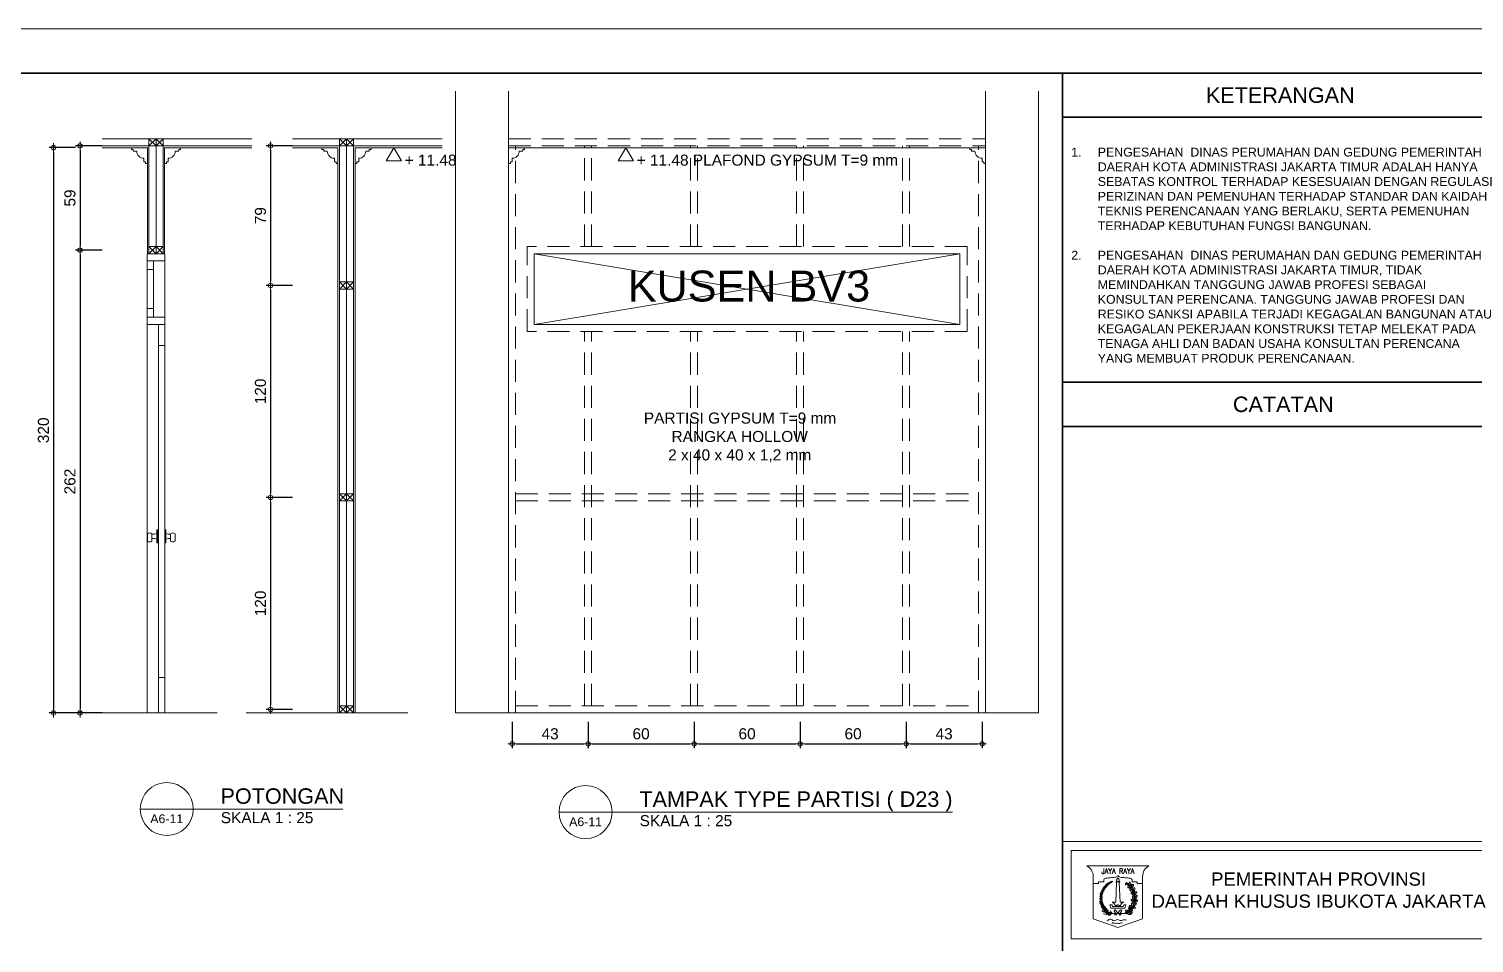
# Model space of a CAD drawing. Header units: millimetres. Extents: x -11 to 1625, y -267 to 180.
# Drawn here: x 960.81 to 993.53, y 42.3 to 63 of the extents above; entities that cross this region are included whole.
import ezdxf
from ezdxf.enums import TextEntityAlignment as Align

# ---------------------------------------------------------------- set-up
doc = ezdxf.new("R2010")
doc.units = ezdxf.units.MM
doc.linetypes.add('HIDDEN', pattern=[0.375, 0.25, -0.125])
for name, color, linetype, lineweight in [('ars', 11, 'Continuous', 5), ('GRS KOP', 1, 'Continuous', 35), ('kop', 7, 'Continuous', 20), ('kus', 63, 'Continuous', 15), ('lan', 7, 'Continuous', 15), ('not', 7, 'Continuous', 20), ('PARTISI', 190, 'Continuous', 9), ('pla', 213, 'Continuous', 15), ('tem', 5, 'Continuous', 20), ('u', 6, 'Continuous', 20)]:
    doc.layers.add(name, color=color, linetype=linetype, lineweight=lineweight)
doc.styles.add('BARU', font='complex.shx')
doc.styles.add('S', font='SIMPLEX', dxfattribs={"width": 1.1})
doc.styles.get("Standard").update_dxf_attribs({"font": 'ARIALUNI.TTF'})
doc.dimstyles.new('SK-25', dxfattribs={"dimtxt": 0.25, "dimasz": 0.1, "dimexe": 0.1, "dimexo": 0, "dimgap": 0.1, "dimtad": 1, "dimdec": 0, "dimlfac": 25, "dimzin": 12, "dimdsep": 46, "dimtxsty": 'Standard', "dimblk": 'BULAT', "dimcen": 0.1, "dimclrd": 256, "dimadec": 0, "dimazin": 3, "dimtfac": 1, "dimtdec": 0, "dimtofl": 0, "dimtmove": 0, "dimatfit": 3, "dimldrblk": 'BULAT', "dimfxl": 0, "dimtolj": 1, "dimtzin": 0, "dimarcsym": 0})

# ---------------------------------------------------------------- blocks, each defined once
blk = doc.blocks.new('kop')
at = {"layer": 'ars'}
for p, q in [((74.521, 35.599), (74.496, 35.614)), ((74.534, 35.595), (74.538, 35.581)), ((74.578, 35.526), (74.553, 35.541)), ((74.578, 35.526), (74.581, 35.555)), ((74.6, 35.468), (74.612, 35.457)), ((74.614, 35.467), (74.614, 35.452)), ((74.634, 35.366), (74.615, 35.388)), ((74.634, 35.366), (74.643, 35.394)), ((74.537, 35.048), (74.537, 35.078)), ((74.552, 35.066), (74.578, 35.081)), ((74.621, 35.202), (74.607, 35.228)), ((74.621, 35.202), (74.64, 35.225)), ((74.631, 35.289), (74.635, 35.273)), ((74.642, 35.304), (74.637, 35.29)), ((74.472, 34.989), (74.502, 34.992))]:
    blk.add_line(p, q, dxfattribs=at)
for centre, radius, start, end in [((74.278, 35.315), 0.405, 114.0856, 237.6325), ((74.027, 35.676), 0.0352, 297.7406, 2.2019), ((74.078, 35.647), 0.0352, 117.7406, 182.2019), ((74.097, 35.661), 0.0281, 113.4007, 177.862), ((74.058, 35.688), 0.0281, 293.4007, 357.862), ((74.086, 35.64), 0.0281, 61.6811, 126.1424), ((74.082, 35.701), 0.0281, 293.4007, 357.862), ((74.121, 35.674), 0.0281, 113.4007, 177.862), ((74.11, 35.653), 0.0281, 61.6811, 126.1424), ((74.106, 35.7), 0.0281, 241.6811, 306.1424), ((74.117, 35.713), 0.0281, 260.9368, 325.3982), ((74.136, 35.669), 0.0281, 80.9368, 145.3982), ((74.589, 35.652), 0.0795, 151.1819, 225.9956), ((74.464, 35.633), 0.0795, 331.1819, 45.9956), ((73.906, 35.362), 0.061, 172.3995, 236.8608), ((73.812, 35.319), 0.061, 352.3995, 56.8608), ((73.916, 35.414), 0.061, 164.619, 229.0804), ((73.817, 35.384), 0.061, 344.619, 49.0804), ((73.933, 35.316), 0.061, 120.6799, 185.1412), ((73.842, 35.364), 0.061, 300.6799, 5.1412), ((73.923, 35.456), 0.0488, 158.8649, 223.3262), ((73.852, 35.424), 0.061, 292.8994, 357.3608), ((73.937, 35.365), 0.061, 112.8994, 177.3608), ((73.842, 35.44), 0.0488, 338.8649, 43.3262), ((73.873, 35.469), 0.0488, 287.1453, 351.6066), ((73.935, 35.415), 0.0488, 107.1453, 171.6066), ((73.942, 35.493), 0.0488, 150.2996, 214.761), ((73.859, 35.489), 0.0488, 330.2996, 34.761), ((73.948, 35.451), 0.0488, 98.58, 163.0414), ((73.894, 35.513), 0.0488, 278.58, 343.0414), ((73.961, 35.528), 0.0488, 145.7989, 210.2603), ((73.879, 35.531), 0.0488, 325.7989, 30.2603), ((73.916, 35.552), 0.0488, 274.0793, 338.5407), ((73.965, 35.485), 0.0488, 94.0793, 158.5407), ((73.985, 35.56), 0.0488, 139.3679, 203.8292), ((73.904, 35.572), 0.0488, 319.3679, 23.8292), ((73.984, 35.517), 0.0488, 87.6483, 152.1096), ((73.943, 35.589), 0.0488, 267.6483, 332.1096), ((74.012, 35.589), 0.0488, 133.8416, 198.303), ((73.932, 35.609), 0.0488, 313.8416, 18.303), ((74.007, 35.547), 0.0488, 82.122, 146.5834), ((73.973, 35.622), 0.0488, 262.122, 326.5834), ((74.036, 35.612), 0.0439, 126.6239, 191.0853), ((73.967, 35.639), 0.0439, 306.6239, 11.0853), ((74.026, 35.575), 0.0439, 74.9043, 139.3657), ((74.005, 35.646), 0.0439, 254.9043, 319.3657), ((74, 35.656), 0.0352, 303.961, 8.4223), ((74.054, 35.632), 0.0352, 123.961, 188.4223), ((74.045, 35.603), 0.0352, 72.2414, 136.7027), ((74.03, 35.66), 0.0352, 252.2414, 316.7027), ((74.066, 35.619), 0.0352, 66.021, 130.4823), ((74.057, 35.677), 0.0352, 246.021, 310.4823), ((74.082, 35.687), 0.0281, 241.6811, 306.1424), ((74.232, 35.315), 0.405, 302.3675, 44.4851), ((74.485, 35.674), 0.0613, 235.5154, 280.6207), ((74.445, 35.613), 0.0507, 1.4248, 71.624), ((74.541, 35.601), 0.0613, 235.5154, 280.6207), ((74.502, 35.54), 0.0507, 1.4248, 71.624), ((74.526, 35.44), 0.0795, 20.9123, 95.7261), ((74.592, 35.547), 0.0795, 200.9123, 275.7261), ((74.611, 35.596), 0.0507, 162.5946, 232.7938), ((74.623, 35.449), 0.0613, 217.2288, 262.3342), ((74.538, 35.6), 0.0613, 313.598, 358.7033), ((74.663, 35.361), 0.0795, 171.1641, 245.9779), ((74.552, 35.301), 0.0795, 351.1641, 65.9779), ((74.566, 35.403), 0.0507, 343.1383, 53.3375), ((74.684, 35.504), 0.0795, 133.1999, 208.0136), ((74.559, 35.525), 0.0795, 313.1999, 28.0136), ((74.682, 35.427), 0.0507, 150.0679, 220.2671), ((74.721, 35.315), 0.0795, 113.3027, 188.1164), ((74.611, 35.377), 0.0795, 293.3027, 8.1164), ((74.611, 35.447), 0.0613, 301.0712, 346.1766), ((73.816, 35.253), 0.061, 2.2926, 66.7539), ((73.901, 35.312), 0.061, 182.2926, 246.7539), ((73.829, 35.191), 0.061, 12.6628, 77.1241), ((73.902, 35.264), 0.061, 192.6628, 257.1241), ((73.907, 35.225), 0.061, 200.2151, 264.6765), ((73.844, 35.143), 0.061, 20.2151, 84.6765), ((73.921, 35.183), 0.061, 206.1601, 270.6214), ((73.867, 35.095), 0.061, 26.1601, 90.6214), ((73.936, 35.271), 0.061, 130.573, 195.0343), ((73.837, 35.302), 0.061, 310.573, 15.0343), ((73.943, 35.23), 0.061, 140.9432, 205.4045), ((73.841, 35.243), 0.061, 320.9432, 25.4045), ((73.941, 35.145), 0.061, 208.508, 272.9693), ((73.891, 35.055), 0.061, 28.508, 92.9693), ((73.957, 35.19), 0.061, 140.9432, 205.4045), ((73.854, 35.203), 0.061, 320.9432, 25.4045), ((73.921, 35.015), 0.061, 40.0311, 104.4924), ((73.953, 35.113), 0.061, 220.0311, 284.4924), ((73.974, 35.153), 0.061, 146.9028, 211.3642), ((73.871, 35.155), 0.061, 326.9028, 31.3642), ((73.956, 34.978), 0.061, 49.2006, 113.662), ((73.971, 35.08), 0.061, 229.2006, 293.662), ((73.997, 35.115), 0.061, 146.6953, 211.1566), ((73.893, 35.117), 0.061, 326.6953, 31.1566), ((74.021, 35.084), 0.061, 144.8635, 209.3249), ((73.918, 35.089), 0.061, 324.8635, 29.3249), ((74.049, 35.054), 0.061, 144.4903, 208.9516), ((73.946, 35.059), 0.061, 324.4903, 28.9516), ((74.08, 35.031), 0.061, 156.1803, 220.6416), ((73.978, 35.016), 0.061, 336.1803, 40.6416), ((74.567, 35.052), 0.0795, 137.1076, 211.9214), ((74.441, 35.064), 0.0795, 317.1076, 31.9214), ((74.547, 34.969), 0.0507, 83.4432, 153.6424), ((74.569, 34.993), 0.0612, 69.8962, 144.7099), ((74.541, 35.085), 0.0612, 249.8962, 324.7099), ((74.582, 35.119), 0.0613, 176.9872, 222.0926), ((74.509, 35.12), 0.0507, 302.8967, 13.0959), ((74.644, 35.186), 0.0795, 153.0891, 227.9029), ((74.627, 35.286), 0.0613, 205.6201, 250.7254), ((74.52, 35.163), 0.0795, 333.0891, 47.9029), ((74.629, 35.078), 0.0507, 106.5818, 176.781), ((74.591, 35.141), 0.0613, 257.5851, 302.6905), ((74.562, 35.252), 0.0507, 331.5296, 41.7288), ((74.602, 35.228), 0.0795, 271.02, 345.8338), ((74.68, 35.129), 0.0795, 91.02, 165.8338), ((74.688, 35.241), 0.0507, 128.2781, 198.4773), ((74.63, 35.285), 0.0613, 279.2815, 324.3868), ((73.99, 34.949), 0.061, 44.4223, 108.8836), ((74.014, 35.049), 0.061, 224.4223, 288.8836), ((74.537, 35.042), 0.0613, 234.4466, 279.5519)]:
    blk.add_arc(centre, radius, start, end, dxfattribs=at)
at = {"layer": 'ars', "color": 11}
for centre, radius, start, end in [((74.491, 34.995), 0.0613, 158.8696, 203.9749), ((74.422, 35.02), 0.0507, 284.779, 354.9783), ((74.44, 34.986), 0.016, 270, 302.3675)]:
    blk.add_arc(centre, radius, start, end, dxfattribs=at)
at = {"layer": 'ars'}
for points, start_tangent, end_tangent in [([(74.461, 35.651), (74.466, 35.634), (74.45, 35.624), (74.429, 35.623), (74.426, 35.64), (74.439, 35.661), (74.444, 35.672), (74.461, 35.663), (74.461, 35.651)], (0.714442, -0.699695), (0.714442, -0.699695)), ([(74.518, 35.578), (74.523, 35.561), (74.507, 35.551), (74.486, 35.55), (74.483, 35.567), (74.496, 35.588), (74.501, 35.599), (74.518, 35.589), (74.518, 35.578)], (0.714442, -0.699695), (0.714442, -0.699695)), ([(74.594, 35.435), (74.593, 35.416), (74.574, 35.412), (74.555, 35.418), (74.556, 35.435), (74.576, 35.451), (74.584, 35.459), (74.597, 35.445), (74.594, 35.435)], (0.458819, -0.88853), (0.458819, -0.88853)), ([(74.571, 35.605), (74.582, 35.591), (74.6, 35.598), (74.612, 35.615), (74.601, 35.627), (74.576, 35.629), (74.564, 35.631), (74.562, 35.612), (74.571, 35.605)], (0.149901, -0.988701), (0.149901, -0.988701)), ([(74.644, 35.445), (74.652, 35.429), (74.671, 35.432), (74.687, 35.445), (74.678, 35.46), (74.654, 35.467), (74.643, 35.472), (74.637, 35.453), (74.644, 35.445)], (-0.068112, -0.997678), (-0.068112, -0.997678)), ([(74.463, 35.013), (74.447, 35.004), (74.433, 35.018), (74.428, 35.037), (74.443, 35.045), (74.467, 35.037), (74.479, 35.034), (74.474, 35.016), (74.463, 35.013)], (-0.515761, -0.856733), (-0.515761, -0.856733)), ([(74.551, 35.127), (74.539, 35.113), (74.521, 35.122), (74.51, 35.139), (74.522, 35.151), (74.547, 35.151), (74.559, 35.152), (74.56, 35.133), (74.551, 35.127)], (-0.223771, -0.974642), (-0.223771, -0.974642)), ([(74.549, 35.011), (74.537, 34.997), (74.548, 34.981), (74.566, 34.972), (74.576, 34.985), (74.573, 35.01), (74.573, 35.022), (74.554, 35.021), (74.549, 35.011)], (-0.942817, -0.33331), (-0.942817, -0.33331)), ([(74.596, 35.277), (74.591, 35.26), (74.572, 35.259), (74.554, 35.269), (74.559, 35.285), (74.581, 35.297), (74.591, 35.303), (74.601, 35.287), (74.596, 35.277)], (0.270637, -0.962681), (0.270637, -0.962681)), ([(74.614, 35.117), (74.608, 35.1), (74.624, 35.089), (74.645, 35.088), (74.649, 35.104), (74.636, 35.126), (74.631, 35.137), (74.614, 35.128), (74.614, 35.117)], (-0.735998, -0.676983), (-0.735998, -0.676983)), ([(74.66, 35.272), (74.661, 35.253), (74.68, 35.25), (74.699, 35.256), (74.697, 35.273), (74.677, 35.288), (74.669, 35.297), (74.656, 35.282), (74.66, 35.272)], (-0.433585, -0.901113), (-0.433585, -0.901113))]:
    blk.add_spline(points, degree=3, dxfattribs=dict(at, start_tangent=start_tangent, end_tangent=end_tangent))
for points in [[(74.445, 34.97), (74.47, 34.975), (74.522, 34.973), (74.56, 34.955)], [(74.445, 34.97), (74.468, 34.959), (74.518, 34.947), (74.56, 34.955)]]:
    blk.add_spline(points, degree=3, dxfattribs=at)
at = {"layer": 'GRS KOP'}
for p, q in [((73, 1), (73, 54)), ((73, 53), (83, 53)), ((73, 47), (83, 47)), ((73, 46), (83, 46))]:
    blk.add_line(p, q, dxfattribs=at)
blk.add_lwpolyline([(1, 54), (83, 54), (83, 1), (1, 1)], close=True, dxfattribs=at)
at = {"layer": 'kop', "color": 7}
for p, q in [((84, 55), (0, 55)), ((74.205, 35.69), (74.305, 35.69)), ((74.225, 35.67), (74.205, 35.23)), ((74.235, 35.698), (74.275, 35.698)), ((74.285, 35.67), (74.305, 35.23)), ((74.075, 35.17), (74.124, 35.17)), ((74.075, 35.17), (74.095, 35.09)), ((74.095, 35.09), (74.415, 35.09)), ((74.124, 35.23), (74.124, 35.228)), ((74.124, 35.23), (74.205, 35.23)), ((74.124, 35.228), (74.129, 35.228)), ((74.124, 35.17), (74.134, 35.13)), ((74.134, 35.13), (74.376, 35.13)), ((74.195, 35.15), (74.235, 35.15)), ((74.275, 35.15), (74.315, 35.15)), ((74.305, 35.23), (74.386, 35.23)), ((74.376, 35.13), (74.386, 35.17)), ((74.381, 35.228), (74.386, 35.228)), ((74.386, 35.23), (74.386, 35.228)), ((74.386, 35.17), (74.435, 35.17)), ((74.415, 35.09), (74.435, 35.17))]:
    blk.add_line(p, q, dxfattribs=at)
at = {"layer": 'kop'}
for p, q in [((83, 36.6), (73, 36.6)), ((73.2, 34.4), (73.2, 36.4)), ((82.8, 36.4), (73.2, 36.4)), ((82.8, 34.4), (73.2, 34.4))]:
    blk.add_line(p, q, dxfattribs=at)
at = {"layer": 'kop', "color": 5}
for p, q in [((74.955, 36.05), (73.555, 36.05)), ((73.695, 35.81), (73.695, 34.85)), ((73.815, 35.69), (73.815, 35.65)), ((73.815, 35.69), (73.935, 35.69)), ((73.935, 35.73), (73.935, 35.69)), ((74.575, 35.73), (74.575, 35.69)), ((74.695, 35.69), (74.575, 35.69)), ((74.695, 35.69), (74.695, 35.65)), ((74.815, 35.81), (74.815, 34.85)), ((73.695, 35.65), (73.815, 35.65)), ((74.815, 35.65), (74.695, 35.65)), ((74.225, 34.95), (74.171, 35.022)), ((74.255, 34.986), (74.203, 35.046)), ((74.255, 34.986), (74.307, 35.046)), ((74.285, 34.95), (74.339, 35.022)), ((73.695, 34.85), (74.255, 34.65)), ((74.225, 34.95), (74.21, 34.93)), ((74.255, 34.65), (74.815, 34.85)), ((74.285, 34.95), (74.3, 34.93))]:
    blk.add_line(p, q, dxfattribs=at)
at = {"layer": 'kop', "color": 7}
for points in [[(74.235, 35.698), (74.233, 35.701), (74.231, 35.704), (74.229, 35.707), (74.228, 35.71), (74.227, 35.713), (74.227, 35.715), (74.226, 35.718), (74.226, 35.72), (74.226, 35.723), (74.226, 35.725), (74.226, 35.728), (74.226, 35.731), (74.226, 35.733), (74.227, 35.736), (74.228, 35.738), (74.229, 35.741), (74.23, 35.743), (74.232, 35.746), (74.234, 35.749), (74.236, 35.753), (74.24, 35.758), (74.244, 35.763), (74.249, 35.77), (74.255, 35.778)], [(74.275, 35.698), (74.277, 35.701), (74.279, 35.704), (74.281, 35.707), (74.282, 35.71), (74.283, 35.713), (74.283, 35.715), (74.284, 35.718), (74.284, 35.72), (74.284, 35.723), (74.284, 35.725), (74.284, 35.728), (74.284, 35.731), (74.284, 35.733), (74.283, 35.736), (74.282, 35.738), (74.281, 35.741), (74.28, 35.743), (74.278, 35.746), (74.276, 35.749), (74.274, 35.753), (74.27, 35.758), (74.266, 35.763), (74.261, 35.77), (74.255, 35.778)]]:
    blk.add_lwpolyline(points, dxfattribs=at)
at = {"layer": 'kop', "color": 1}
blk.add_lwpolyline([(74.07, 34.97), (74.44, 34.97)], close=True, dxfattribs=at)
at = {"layer": 'kop', "color": 5}
for points in [[(74.21, 34.97), (74.18, 34.93)], [(74.3, 34.97), (74.33, 34.93)]]:
    blk.add_lwpolyline(points, dxfattribs=at)
for centre, radius, start, end in [((73.419, 35.81), 0.276, 0, 60.5129), ((75.091, 35.81), 0.276, 119.4871, 180), ((73.975, 35.73), 0.04, 90, 180), ((74.535, 35.73), 0.04, 0, 90), ((74.187, 35.034), 0.02, 36.8699, 216.8699), ((74.323, 35.034), 0.02, 323.1301, 143.1301)]:
    blk.add_arc(centre, radius, start, end, dxfattribs=at)
at = {"layer": 'kop', "color": 7}
for centre, radius, start, end in [((74.198, 35.663), 0.0283, 15, 75), ((74.312, 35.663), 0.0283, 105, 165), ((74.079, 35.119), 0.12, 15, 65.3894), ((74.255, 35.15), 0.02, 0, 180), ((74.431, 35.119), 0.12, 114.6106, 165)]:
    blk.add_arc(centre, radius, start, end, dxfattribs=at)
at = {"layer": 'kop', "color": 1}
blk.add_arc((74.07, 34.986), 0.016, 237.6325, 270, dxfattribs=at)
at = {"layer": 'kop', "color": 5}
for points in [[(74.255, 35.83), (74.232, 35.807), (74.2, 35.793), (74.12, 35.782), (74.046, 35.777), (73.975, 35.77)], [(74.255, 35.83), (74.278, 35.807), (74.31, 35.793), (74.39, 35.782), (74.464, 35.777), (74.535, 35.77)], [(74.023, 34.99), (74.006, 34.984), (73.974, 34.992), (73.925, 35.01), (73.891, 35.041)], [(74.125, 34.97), (74.112, 34.996), (74.085, 35.02), (74.081, 35.031)], [(74.038, 34.971), (74.016, 34.967), (73.997, 34.959), (73.964, 34.956), (73.932, 34.964)], [(74.082, 34.965), (74.066, 34.956), (74.034, 34.952), (74.006, 34.952), (73.992, 34.948)], [(74.015, 34.807), (74.089, 34.844), (74.162, 34.807), (74.249, 34.833), (74.326, 34.809), (74.4, 34.83), (74.45, 34.817)], [(74.125, 34.97), (74.104, 34.959), (74.093, 34.947), (74.051, 34.932), (74.033, 34.937)], [(74.113, 34.984), (74.085, 34.986), (74.071, 34.993), (74.051, 34.993)], [(74.12, 34.747), (74.16, 34.759), (74.204, 34.744), (74.255, 34.753), (74.3, 34.744), (74.332, 34.758), (74.357, 34.749)]]:
    blk.add_spline(points, degree=3, dxfattribs=at)
at = {"layer": 'kop'}
for s, height, p in [('KETERANGAN ', 0.35, (78, 53.5)), ('CATATAN', 0.35, (78, 46.5)), ('PEMERINTAH PROVINSI', 0.29998, (78.8, 35.75)), ('DAERAH KHUSUS IBUKOTA JAKARTA', 0.29998, (78.8, 35.25))]:
    blk.add_text(s, height=height, dxfattribs=at).set_placement(p, align=Align.MIDDLE)
at = {"layer": 'kop', "color": 5, "style": 'BARU', "width": 0.9}
blk.add_text('JAYA RAYA', height=0.12, dxfattribs=at).set_placement((74.255, 35.93), align=Align.MIDDLE)
at = {"layer": 'kop', "insert": (73.2, 49.875), "char_height": 0.2, "width": 9.6, "attachment_point": 4}
blk.add_mtext('\\pi-0.6,l0.6,t0.6;1.^IPENGESAHAN  DINAS PERUMAHAN DAN GEDUNG PEMERINTAH DAERAH KOTA ADMINISTRASI JAKARTA TIMUR ADALAH HANYA SEBATAS KONTROL TERHADAP KESESUAIAN DENGAN REGULASI PERIZINAN DAN PEMENUHAN TERHADAP STANDAR DAN KAIDAH TEKNIS PERENCANAAN YANG BERLAKU, SERTA PEMENUHAN TERHADAP KEBUTUHAN FUNGSI BANGUNAN.\\P\\P2.^IPENGESAHAN  DINAS PERUMAHAN DAN GEDUNG PEMERINTAH DAERAH KOTA ADMINISTRASI JAKARTA TIMUR, TIDAK MEMINDAHKAN TANGGUNG JAWAB PROFESI SEBAGAI KONSULTAN PERENCANA. TANGGUNG JAWAB PROFESI DAN RESIKO SANKSI APABILA TERJADI KEGAGALAN BANGUNAN ATAU KEGAGALAN PEKERJAAN KONSTRUKSI TETAP MELEKAT PADA TENAGA AHLI DAN BADAN USAHA KONSULTAN PERENCANA YANG MEMBUAT PRODUK PERENCANAAN.', dxfattribs=at)
at = {"layer": 'kop', "style": 'BARU', "flags": 4}
for p, height in [((73.8, 5.4), 0.35), ((80.303, 5.382), 0.25), ((73.8, 4.9), 0.35), ((80.303, 4.882), 0.25), ((73.8, 4.4), 0.35), ((80.303, 4.382), 0.25)]:
    blk.add_attdef('-', p, '', height=height, dxfattribs=at)
at = {"layer": 'kop', "flags": 4}
for tag, p in [('AR-00', (78.057, 2.648)), ('00', (81.238, 2.647))]:
    blk.add_attdef(tag, text='', height=0.35, dxfattribs=at).set_placement(p, align=Align.MIDDLE)
blk = doc.blocks.new('PEILA')
blk.add_lwpolyline([(-0.188, -0.325), (0.188, -0.325), (0, 0)], close=True)
at = {"style": 'S', "width": 1.1, "flags": 4}
blk.add_attdef('CAT', (0.265, -0.289), '', height=0.2, dxfattribs=at)
blk = doc.blocks.new('BULAT')
for p, q in [((-1, 0), (1, 0)), ((0, -1), (0, 1))]:
    blk.add_line(p, q)
blk.add_circle((0, 0), 0.5)
blk = doc.blocks.new('*D2576')
at = {"layer": 'Defpoints', "color": 0, "ltscale": 0.15}
for p in [(966.784, 60.351), (966.284, 57.191), (966.784, 57.191)]:
    blk.add_point(p, dxfattribs=at)
at = {"layer": 'u', "color": 0, "lineweight": -2, "ltscale": 0.15}
for p, q in [((966.784, 60.351), (966.184, 60.351)), ((966.784, 57.191), (966.184, 57.191))]:
    blk.add_line(p, q, dxfattribs=at)
at = {"layer": 'u', "lineweight": -2, "ltscale": 0.15}
blk.add_line((966.284, 60.251), (966.284, 57.291), dxfattribs=at)
at = {"layer": 'u', "lineweight": -2, "ltscale": 0.15, "xscale": 0.1, "yscale": 0.1, "zscale": 0.1}
for p, rotation in [((966.284, 60.351), 90), ((966.284, 57.191), 270)]:
    blk.add_blockref('BULAT', p, dxfattribs=dict(at, rotation=rotation))
at = {"layer": 'u', "color": 0, "ltscale": 0.15, "insert": (966.057, 58.771), "char_height": 0.25, "attachment_point": 5, "rotation": 90}
blk.add_mtext('\\A1;79', dxfattribs=at)
blk = doc.blocks.new('*D2577')
at = {"layer": 'Defpoints', "color": 0, "ltscale": 0.15}
for p in [(966.784, 52.391), (966.284, 47.591), (966.784, 47.591)]:
    blk.add_point(p, dxfattribs=at)
at = {"layer": 'u', "color": 0, "lineweight": -2, "ltscale": 0.15}
for p, q in [((966.784, 52.391), (966.184, 52.391)), ((966.784, 47.591), (966.184, 47.591))]:
    blk.add_line(p, q, dxfattribs=at)
at = {"layer": 'u', "lineweight": -2, "ltscale": 0.15}
blk.add_line((966.284, 52.291), (966.284, 47.691), dxfattribs=at)
at = {"layer": 'u', "lineweight": -2, "ltscale": 0.15, "xscale": 0.1, "yscale": 0.1, "zscale": 0.1}
for p, rotation in [((966.284, 52.391), 90), ((966.284, 47.591), 270)]:
    blk.add_blockref('BULAT', p, dxfattribs=dict(at, rotation=rotation))
at = {"layer": 'u', "color": 0, "ltscale": 0.15, "insert": (966.057, 49.991), "char_height": 0.25, "attachment_point": 5, "rotation": 90}
blk.add_mtext('\\A1;120', dxfattribs=at)
blk = doc.blocks.new('*D2578')
at = {"layer": 'Defpoints', "color": 0, "ltscale": 0.15}
for p in [(966.784, 57.191), (966.284, 52.391), (966.784, 52.391)]:
    blk.add_point(p, dxfattribs=at)
at = {"layer": 'u', "color": 0, "lineweight": -2, "ltscale": 0.15}
for p, q in [((966.784, 57.191), (966.184, 57.191)), ((966.784, 52.391), (966.184, 52.391))]:
    blk.add_line(p, q, dxfattribs=at)
at = {"layer": 'u', "lineweight": -2, "ltscale": 0.15}
blk.add_line((966.284, 57.091), (966.284, 52.491), dxfattribs=at)
at = {"layer": 'u', "lineweight": -2, "ltscale": 0.15, "xscale": 0.1, "yscale": 0.1, "zscale": 0.1}
for p, rotation in [((966.284, 57.191), 90), ((966.284, 52.391), 270)]:
    blk.add_blockref('BULAT', p, dxfattribs=dict(at, rotation=rotation))
at = {"layer": 'u', "color": 0, "ltscale": 0.15, "insert": (966.057, 54.791), "char_height": 0.25, "attachment_point": 5, "rotation": 90}
blk.add_mtext('\\A1;120', dxfattribs=at)
blk = doc.blocks.new('*D2580')
at = {"layer": 'Defpoints', "color": 0, "ltscale": 0.15}
for p in [(962.471, 57.991), (961.971, 47.511), (962.471, 47.511)]:
    blk.add_point(p, dxfattribs=at)
at = {"layer": 'u', "color": 0, "lineweight": -2, "ltscale": 0.15}
for p, q in [((962.471, 57.991), (961.871, 57.991)), ((962.471, 47.511), (961.871, 47.511))]:
    blk.add_line(p, q, dxfattribs=at)
at = {"layer": 'u', "lineweight": -2, "ltscale": 0.15}
blk.add_line((961.971, 57.891), (961.971, 47.611), dxfattribs=at)
at = {"layer": 'u', "lineweight": -2, "ltscale": 0.15, "xscale": 0.1, "yscale": 0.1, "zscale": 0.1}
for p, rotation in [((961.971, 57.991), 90), ((961.971, 47.511), 270)]:
    blk.add_blockref('BULAT', p, dxfattribs=dict(at, rotation=rotation))
at = {"layer": 'u', "color": 0, "ltscale": 0.15, "insert": (961.743, 52.751), "char_height": 0.25, "attachment_point": 5, "rotation": 90}
blk.add_mtext('\\A1;262', dxfattribs=at)
blk = doc.blocks.new('*D2581')
at = {"layer": 'Defpoints', "color": 0, "ltscale": 0.15}
for p in [(962.471, 60.351), (961.971, 57.991), (962.471, 57.991)]:
    blk.add_point(p, dxfattribs=at)
at = {"layer": 'u', "color": 0, "lineweight": -2, "ltscale": 0.15}
for p, q in [((962.471, 60.351), (961.871, 60.351)), ((962.471, 57.991), (961.871, 57.991))]:
    blk.add_line(p, q, dxfattribs=at)
at = {"layer": 'u', "lineweight": -2, "ltscale": 0.15}
blk.add_line((961.971, 60.251), (961.971, 58.091), dxfattribs=at)
at = {"layer": 'u', "lineweight": -2, "ltscale": 0.15, "xscale": 0.1, "yscale": 0.1, "zscale": 0.1}
for p, rotation in [((961.971, 60.351), 90), ((961.971, 57.991), 270)]:
    blk.add_blockref('BULAT', p, dxfattribs=dict(at, rotation=rotation))
at = {"layer": 'u', "color": 0, "ltscale": 0.15, "insert": (961.743, 59.171), "char_height": 0.25, "attachment_point": 5, "rotation": 90}
blk.add_mtext('\\A1;59', dxfattribs=at)
blk = doc.blocks.new('*D2582')
at = {"layer": 'Defpoints', "color": 0, "ltscale": 0.15}
for p in [(961.871, 60.311), (961.371, 47.511), (961.871, 47.511)]:
    blk.add_point(p, dxfattribs=at)
at = {"layer": 'u', "color": 0, "lineweight": -2, "ltscale": 0.15}
for p, q in [((961.871, 60.311), (961.271, 60.311)), ((961.871, 47.511), (961.271, 47.511))]:
    blk.add_line(p, q, dxfattribs=at)
at = {"layer": 'u', "lineweight": -2, "ltscale": 0.15}
blk.add_line((961.371, 60.211), (961.371, 47.611), dxfattribs=at)
at = {"layer": 'u', "lineweight": -2, "ltscale": 0.15, "xscale": 0.1, "yscale": 0.1, "zscale": 0.1}
for p, rotation in [((961.371, 60.311), 90), ((961.371, 47.511), 270)]:
    blk.add_blockref('BULAT', p, dxfattribs=dict(at, rotation=rotation))
at = {"layer": 'u', "color": 0, "ltscale": 0.15, "insert": (961.143, 53.911), "char_height": 0.25, "attachment_point": 5, "rotation": 90}
blk.add_mtext('\\A1;320', dxfattribs=at)
blk = doc.blocks.new('Ndtpd')
blk.add_line((0.747, 0), (-0.747, 0))
blk.add_circle((0, 0), 0.747)
at = {"flags": 4}
for tag, height, p in [('NO', 0.5, (0, 0.148)), ('NOLBR', 0.3, (0, -0.398))]:
    blk.add_attdef(tag, text='', height=height, dxfattribs=at).set_placement(p, align=Align.CENTER)
for tag, p, height in [('NDTPD', (1.516, 0.148), 0.5), ('SKALA', (1.523, -0.398), 0.3)]:
    blk.add_attdef(tag, p, '', height=height, dxfattribs=at)
blk = doc.blocks.new('*D2628')
at = {"layer": 'Defpoints', "color": 0, "ltscale": 0.15}
for p in [(975.874, 47.311), (978.274, 47.311), (978.274, 46.811)]:
    blk.add_point(p, dxfattribs=at)
at = {"layer": 'u', "color": 0, "lineweight": -2, "ltscale": 0.15}
for p, q in [((975.874, 47.311), (975.874, 46.711)), ((978.274, 47.311), (978.274, 46.711))]:
    blk.add_line(p, q, dxfattribs=at)
at = {"layer": 'u', "lineweight": -2, "ltscale": 0.15}
blk.add_line((975.974, 46.811), (978.174, 46.811), dxfattribs=at)
at = {"layer": 'u', "lineweight": -2, "ltscale": 0.15, "xscale": 0.1, "yscale": 0.1, "zscale": 0.1, "rotation": 180}
blk.add_blockref('BULAT', (975.874, 46.811), dxfattribs=at)
at = {"layer": 'u', "lineweight": -2, "ltscale": 0.15, "xscale": 0.1, "yscale": 0.1, "zscale": 0.1}
blk.add_blockref('BULAT', (978.274, 46.811), dxfattribs=at)
at = {"layer": 'u', "color": 0, "ltscale": 0.15, "insert": (977.074, 47.038), "char_height": 0.25, "attachment_point": 5}
blk.add_mtext('\\A1;60', dxfattribs=at)
blk = doc.blocks.new('*D2629')
at = {"layer": 'Defpoints', "color": 0, "ltscale": 0.15}
for p in [(978.274, 47.311), (980.674, 47.311), (980.674, 46.811)]:
    blk.add_point(p, dxfattribs=at)
at = {"layer": 'u', "color": 0, "lineweight": -2, "ltscale": 0.15}
for p, q in [((978.274, 47.311), (978.274, 46.711)), ((980.674, 47.311), (980.674, 46.711))]:
    blk.add_line(p, q, dxfattribs=at)
at = {"layer": 'u', "lineweight": -2, "ltscale": 0.15}
blk.add_line((978.374, 46.811), (980.574, 46.811), dxfattribs=at)
at = {"layer": 'u', "lineweight": -2, "ltscale": 0.15, "xscale": 0.1, "yscale": 0.1, "zscale": 0.1, "rotation": 180}
blk.add_blockref('BULAT', (978.274, 46.811), dxfattribs=at)
at = {"layer": 'u', "lineweight": -2, "ltscale": 0.15, "xscale": 0.1, "yscale": 0.1, "zscale": 0.1}
blk.add_blockref('BULAT', (980.674, 46.811), dxfattribs=at)
at = {"layer": 'u', "color": 0, "ltscale": 0.15, "insert": (979.474, 47.038), "char_height": 0.25, "attachment_point": 5}
blk.add_mtext('\\A1;60', dxfattribs=at)
blk = doc.blocks.new('*D2630')
at = {"layer": 'Defpoints', "color": 0, "ltscale": 0.15}
for p in [(973.474, 47.311), (975.874, 47.311), (975.874, 46.811)]:
    blk.add_point(p, dxfattribs=at)
at = {"layer": 'u', "color": 0, "lineweight": -2, "ltscale": 0.15}
for p, q in [((973.474, 47.311), (973.474, 46.711)), ((975.874, 47.311), (975.874, 46.711))]:
    blk.add_line(p, q, dxfattribs=at)
at = {"layer": 'u', "lineweight": -2, "ltscale": 0.15}
blk.add_line((973.574, 46.811), (975.774, 46.811), dxfattribs=at)
at = {"layer": 'u', "lineweight": -2, "ltscale": 0.15, "xscale": 0.1, "yscale": 0.1, "zscale": 0.1, "rotation": 180}
blk.add_blockref('BULAT', (973.474, 46.811), dxfattribs=at)
at = {"layer": 'u', "lineweight": -2, "ltscale": 0.15, "xscale": 0.1, "yscale": 0.1, "zscale": 0.1}
blk.add_blockref('BULAT', (975.874, 46.811), dxfattribs=at)
at = {"layer": 'u', "color": 0, "ltscale": 0.15, "insert": (974.674, 47.038), "char_height": 0.25, "attachment_point": 5}
blk.add_mtext('\\A1;60', dxfattribs=at)
blk = doc.blocks.new('*D2631')
at = {"layer": 'Defpoints', "color": 0, "ltscale": 0.15}
for p in [(971.754, 47.311), (973.474, 47.311), (973.474, 46.811)]:
    blk.add_point(p, dxfattribs=at)
at = {"layer": 'u', "color": 0, "lineweight": -2, "ltscale": 0.15}
for p, q in [((971.754, 47.311), (971.754, 46.711)), ((973.474, 47.311), (973.474, 46.711))]:
    blk.add_line(p, q, dxfattribs=at)
at = {"layer": 'u', "lineweight": -2, "ltscale": 0.15}
blk.add_line((971.854, 46.811), (973.374, 46.811), dxfattribs=at)
at = {"layer": 'u', "lineweight": -2, "ltscale": 0.15, "xscale": 0.1, "yscale": 0.1, "zscale": 0.1, "rotation": 180}
blk.add_blockref('BULAT', (971.754, 46.811), dxfattribs=at)
at = {"layer": 'u', "lineweight": -2, "ltscale": 0.15, "xscale": 0.1, "yscale": 0.1, "zscale": 0.1}
blk.add_blockref('BULAT', (973.474, 46.811), dxfattribs=at)
at = {"layer": 'u', "color": 0, "ltscale": 0.15, "insert": (972.614, 47.038), "char_height": 0.25, "attachment_point": 5}
blk.add_mtext('\\A1;43', dxfattribs=at)
blk = doc.blocks.new('*D2632')
at = {"layer": 'Defpoints', "color": 0, "ltscale": 0.15}
for p in [(980.674, 47.311), (982.394, 47.311), (982.394, 46.811)]:
    blk.add_point(p, dxfattribs=at)
at = {"layer": 'u', "color": 0, "lineweight": -2, "ltscale": 0.15}
for p, q in [((980.674, 47.311), (980.674, 46.711)), ((982.394, 47.311), (982.394, 46.711))]:
    blk.add_line(p, q, dxfattribs=at)
at = {"layer": 'u', "lineweight": -2, "ltscale": 0.15}
blk.add_line((980.774, 46.811), (982.294, 46.811), dxfattribs=at)
at = {"layer": 'u', "lineweight": -2, "ltscale": 0.15, "xscale": 0.1, "yscale": 0.1, "zscale": 0.1, "rotation": 180}
blk.add_blockref('BULAT', (980.674, 46.811), dxfattribs=at)
at = {"layer": 'u', "lineweight": -2, "ltscale": 0.15, "xscale": 0.1, "yscale": 0.1, "zscale": 0.1}
blk.add_blockref('BULAT', (982.394, 46.811), dxfattribs=at)
at = {"layer": 'u', "color": 0, "ltscale": 0.15, "insert": (981.534, 47.038), "char_height": 0.25, "attachment_point": 5}
blk.add_mtext('\\A1;43', dxfattribs=at)

msp = doc.modelspace()

# ---------------------------------------------------------------- linework, layer by layer
at = {"layer": 'ars'}
for p, q in [((963.4950594, 60.3105409), (962.4706933, 60.3105409)), ((963.4950594, 57.9105409), (963.4950594, 60.3105409)), ((963.5310594, 60.3505409), (963.6910594, 60.5105409)), ((963.5310594, 60.5105409), (963.6910594, 60.3505409)), ((963.6910594, 60.5105409), (963.8510594, 60.3505409)), ((963.6910594, 60.3505409), (963.8510594, 60.5105409)), ((963.8870594, 57.9105409), (963.8870594, 60.3105409)), ((963.8870594, 60.3105409), (965.8574368, 60.3105409)), ((967.8086899, 60.3105409), (966.7843238, 60.3105409)), ((967.8086899, 47.5105409), (967.8086899, 60.3105409)), ((967.8446899, 60.3505409), (968.0046899, 60.5105409)), ((967.8446899, 60.5105409), (968.0046899, 60.3505409)), ((968.0046899, 60.5105409), (968.1646899, 60.3505409)), ((968.0046899, 60.3505409), (968.1646899, 60.5105409)), ((968.2006899, 47.5105409), (968.2006899, 60.3105409)), ((968.2006899, 60.3105409), (970.1710672, 60.3105409)), ((971.6739989, 60.3105409), (982.4739989, 60.3105409)), ((963.5310594, 57.9105409), (963.6910594, 58.0705409)), ((963.5310594, 58.0705409), (963.6910594, 57.9105409)), ((963.6910594, 58.0705409), (963.8510594, 57.9105409)), ((963.6910594, 57.9105409), (963.8510594, 58.0705409)), ((967.8446899, 57.1105409), (968.0046899, 57.2705409)), ((967.8446899, 57.2705409), (968.0046899, 57.1105409)), ((968.0046899, 57.2705409), (968.1646899, 57.1105409)), ((968.0046899, 57.1105409), (968.1646899, 57.2705409)), ((967.8446899, 52.3105409), (968.0046899, 52.4705409)), ((967.8446899, 52.4705409), (968.0046899, 52.3105409)), ((968.0046899, 52.4705409), (968.1646899, 52.3105409)), ((968.0046899, 52.3105409), (968.1646899, 52.4705409)), ((967.8446899, 47.5105409), (968.0046899, 47.6705409)), ((967.8446899, 47.6705409), (968.0046899, 47.5105409)), ((968.0046899, 47.6705409), (968.1646899, 47.5105409)), ((968.0046899, 47.5105409), (968.1646899, 47.6705409))]:
    msp.add_line(p, q, dxfattribs=at)
for points in [[(963.4998263, 51.5695931), (963.4998263, 51.402466)], [(963.5998263, 51.5695931), (963.5998263, 51.402466)], [(963.6136042, 51.5574858), (963.5998263, 51.5574858)], [(963.6136042, 51.4635959), (963.5998263, 51.4635959)], [(964.0085146, 51.5574858), (964.0222925, 51.5574858)], [(964.0085146, 51.4635959), (964.0222925, 51.4635959)], [(964.0222925, 51.5695931), (964.0222925, 51.402466)], [(964.1222925, 51.5695931), (964.1222925, 51.402466)]]:
    msp.add_lwpolyline(points, dxfattribs=at)
for points in [[(963.7310594, 51.6605409), (963.7080521, 51.6605409), (963.7080521, 51.3605409), (963.7310594, 51.3605409)], [(963.8910594, 51.6605409), (963.9140667, 51.6605409), (963.9140667, 51.3605409), (963.8910594, 51.3605409)]]:
    msp.add_lwpolyline(points, close=True, dxfattribs=at)
for centre, radius, start, end in [((963.5498263, 51.5096243), 0.0780785, 50.17975461, 129.82024539), ((963.5498263, 51.4624347), 0.0780785, 230.17975461, 309.82024539), ((963.6087717, 51.8560591), 0.2986124, 269.07273269, 289.4189203), ((963.6087717, 51.1650226), 0.2986124, 70.5810797, 90.92726731), ((964.0133471, 51.8560591), 0.2986124, 250.5810797, 270.92726731), ((964.0133471, 51.1650226), 0.2986124, 89.07273269, 109.4189203), ((964.0722925, 51.5096243), 0.0780785, 50.17975461, 129.82024539), ((964.0722925, 51.4624347), 0.0780785, 230.17975461, 309.82024539)]:
    msp.add_arc(centre, radius, start, end, dxfattribs=at)
at = {"layer": 'kus'}
for p, q in [((963.4910594, 57.7505409), (963.4910594, 47.5105409)), ((963.6310594, 57.7505409), (963.6310594, 56.4705409)), ((963.8910594, 57.7505409), (963.8910594, 47.5105409)), ((981.8939989, 57.9105409), (972.2539989, 57.9105409)), ((972.2539989, 56.3105409), (972.2539989, 57.9105409)), ((981.8939989, 56.3105409), (972.2539989, 57.9105409)), ((972.2539989, 56.3105409), (981.8939989, 57.9105409)), ((981.8939989, 56.3105409), (981.8939989, 57.9105409)), ((963.6310594, 57.5505409), (963.4910594, 57.5505409)), ((963.6310594, 56.6705409), (963.4910594, 56.6705409)), ((963.8910594, 56.4705409), (963.4910594, 56.4705409)), ((963.8910594, 56.3105409), (963.4910594, 56.3105409)), ((963.7510594, 56.3105409), (963.7510594, 47.5105409)), ((981.8939989, 56.3105409), (972.2539989, 56.3105409)), ((963.8910594, 55.8305409), (963.7510594, 55.8305409)), ((963.8910594, 48.3105409), (963.7510594, 48.3105409))]:
    msp.add_line(p, q, dxfattribs=at)
msp.add_lwpolyline([(963.4910594, 57.7505409), (963.8910594, 57.7505409), (963.8910594, 57.9105409), (963.4910594, 57.9105409)], close=True, dxfattribs=at)
at = {"layer": 'lan'}
for p, q in [((961.420682, 47.5105409), (965.0785404, 47.5105409)), ((965.7343125, 47.5105409), (969.3921708, 47.5105409)), ((970.4739989, 47.5105409), (983.6739989, 47.5105409))]:
    msp.add_line(p, q, dxfattribs=at)
for points in [[(963.1750594, 60.2305409), (963.1750594, 60.2705409), (963.1350594, 60.2705409), (963.1350594, 60.3105409), (963.4950594, 60.3105409), (963.4950594, 59.9505409), (963.4550594, 59.9505409), (963.4550594, 59.9905409), (963.4150594, 59.9905409), (963.4150594, 60.0705409, -0.4142135624), (963.2550594, 60.2305409)], [(964.2070594, 60.2305409), (964.2070594, 60.2705409), (964.2470594, 60.2705409), (964.2470594, 60.3105409), (963.8870594, 60.3105409), (963.8870594, 59.9505409), (963.9270594, 59.9505409), (963.9270594, 59.9905409), (963.9670594, 59.9905409), (963.9670594, 60.0705409, 0.4142135624), (964.1270594, 60.2305409)], [(967.4886899, 60.2305409), (967.4886899, 60.2705409), (967.4486899, 60.2705409), (967.4486899, 60.3105409), (967.8086899, 60.3105409), (967.8086899, 59.9505409), (967.7686899, 59.9505409), (967.7686899, 59.9905409), (967.7286899, 59.9905409), (967.7286899, 60.0705409, -0.4142135624), (967.5686899, 60.2305409)], [(968.5206899, 60.2305409), (968.5206899, 60.2705409), (968.5606899, 60.2705409), (968.5606899, 60.3105409), (968.2006899, 60.3105409), (968.2006899, 59.9505409), (968.2406899, 59.9505409), (968.2406899, 59.9905409), (968.2806899, 59.9905409), (968.2806899, 60.0705409, 0.4142135624), (968.4406899, 60.2305409)], [(971.9939989, 60.2305409), (971.9939989, 60.2705409), (972.0339989, 60.2705409), (972.0339989, 60.3105409), (971.6739989, 60.3105409), (971.6739989, 59.9505409), (971.7139989, 59.9505409), (971.7139989, 59.9905409), (971.7539989, 59.9905409), (971.7539989, 60.0705409, 0.4142135624), (971.9139989, 60.2305409)], [(982.1539989, 60.2305409), (982.1539989, 60.2705409), (982.1139989, 60.2705409), (982.1139989, 60.3105409), (982.4739989, 60.3105409), (982.4739989, 59.9505409), (982.4339989, 59.9505409), (982.4339989, 59.9905409), (982.3939989, 59.9905409), (982.3939989, 60.0705409, -0.4142135624), (982.2339989, 60.2305409)]]:
    msp.add_lwpolyline(points, format="xyb", close=True, dxfattribs=at)
at = {"layer": 'not'}
for p, q in [((964.5345328, 45.3356037), (967.9225541, 45.3356037)), ((974.0172815, 45.266853), (981.7240489, 45.266853))]:
    msp.add_line(p, q, dxfattribs=at)
at = {"layer": 'PARTISI'}
for p, q in [((963.5310594, 57.9105409), (963.5310594, 60.5105409)), ((963.5310594, 60.5105409), (963.8510594, 60.5105409)), ((963.6910594, 57.9105409), (963.6910594, 60.5105409)), ((963.8510594, 57.9105409), (963.8510594, 60.5105409)), ((967.8446899, 47.5105409), (967.8446899, 60.5105409)), ((967.8446899, 60.5105409), (968.1646899, 60.5105409)), ((968.0046899, 47.5105409), (968.0046899, 60.5105409)), ((968.1646899, 47.5105409), (968.1646899, 60.5105409)), ((963.5310594, 58.0705409), (963.8510594, 58.0705409)), ((967.8446899, 57.2705409), (968.1646899, 57.2705409)), ((967.8446899, 57.1105409), (968.1646899, 57.1105409)), ((967.8446899, 52.4705409), (968.1646899, 52.4705409)), ((967.8446899, 52.3105409), (968.1646899, 52.3105409)), ((967.8446899, 47.6705409), (968.1646899, 47.6705409))]:
    msp.add_line(p, q, dxfattribs=at)
at = {"layer": 'PARTISI', "linetype": 'HIDDEN', "ltscale": 2}
for p, q in [((971.6739989, 60.5105409), (982.4739989, 60.5105409)), ((971.6739989, 60.3505409), (982.4739989, 60.3505409)), ((971.8339989, 47.5105409), (971.8339989, 60.3505409)), ((973.3939989, 58.0705409), (973.3939989, 60.3505409)), ((973.5539989, 58.0705409), (973.5539989, 60.3505409)), ((975.7939989, 58.0705409), (975.7939989, 60.3505409)), ((975.9539989, 58.0705409), (975.9539989, 60.3505409)), ((978.1939989, 58.0705409), (978.1939989, 60.3505409)), ((978.3539989, 58.0705409), (978.3539989, 60.3505409)), ((980.5939989, 58.0705409), (980.5939989, 60.3505409)), ((980.7539989, 58.0705409), (980.7539989, 60.3505409)), ((982.3139989, 47.5105409), (982.3139989, 60.3505409)), ((982.0539989, 58.0705409), (972.0939989, 58.0705409)), ((972.0939989, 56.1505409), (972.0939989, 58.0705409)), ((982.0539989, 56.1505409), (982.0539989, 58.0705409)), ((982.0539989, 56.1505409), (972.0939989, 56.1505409)), ((973.3939989, 47.6705409), (973.3939989, 56.1505409)), ((973.5539989, 47.6705409), (973.5539989, 56.1505409)), ((975.7939989, 47.6705409), (975.7939989, 56.1505409)), ((975.9539989, 47.6705409), (975.9539989, 56.1505409)), ((978.1939989, 47.6705409), (978.1939989, 56.1505409)), ((978.3539989, 47.6705409), (978.3539989, 56.1505409)), ((980.5939989, 47.6705409), (980.5939989, 56.1505409)), ((980.7539989, 47.6705409), (980.7539989, 56.1505409)), ((971.8339989, 52.4705409), (982.3139989, 52.4705409)), ((971.8339989, 52.3105409), (982.3139989, 52.3105409)), ((971.8339989, 47.6705409), (982.3139989, 47.6705409))]:
    msp.add_line(p, q, dxfattribs=at)
at = {"layer": 'pla'}
for p, q in [((962.4706933, 60.5105409), (965.8574368, 60.5105409)), ((962.4706933, 60.3505409), (965.8574368, 60.3505409)), ((966.7843238, 60.5105409), (970.1710672, 60.5105409)), ((966.7843238, 60.3505409), (970.1710672, 60.3505409))]:
    msp.add_line(p, q, dxfattribs=at)
at = {"layer": 'tem'}
for p, q in [((970.4739989, 47.5105409), (970.4739989, 61.5880786)), ((971.6739989, 47.5105409), (971.6739989, 61.5880786)), ((982.4739989, 47.5105409), (982.4739989, 61.5880786)), ((983.6739989, 47.5105409), (983.6739989, 61.5880786))]:
    msp.add_line(p, q, dxfattribs=at)

# ---------------------------------------------------------------- block references
at = {"layer": 'kop'}
msp.add_blockref('kop', (911.2141622, 8), dxfattribs=at)
at = {"layer": 'not'}
ref = msp.add_blockref('PEILA', (969.0772782, 60.3105409), dxfattribs=dict(at, xscale=0.9237604307034012, yscale=0.9237604307034012, zscale=0.9237604307034012))
ref.add_attrib('CAT', '+ 11.48', (969.3206235, 59.903989), dxfattribs={"layer": '0', "height": 0.25, "flags": 4})
ref = msp.add_blockref('PEILA', (974.331083, 60.3105409), dxfattribs=dict(at, xscale=0.9237604307034012, yscale=0.9237604307034012, zscale=0.9237604307034012))
ref.add_attrib('CAT', '+ 11.48 PLAFOND GYPSUM T=9 mm', (974.5744283, 59.903989), dxfattribs={"layer": '0', "height": 0.25, "flags": 4})
ref = msp.add_blockref('Ndtpd', (963.9345328, 45.3356037), dxfattribs=dict(at, xscale=0.803212851405533, yscale=0.803212851405533, zscale=0.803212851405533))
ref.add_attrib('NDTPD', 'POTONGAN', (965.1522174, 45.4541296), dxfattribs={"layer": '0', "height": 0.35, "flags": 4})
ref.add_attrib('NOLBR', 'A6-11', dxfattribs={"layer": '0', "height": 0.2, "flags": 4}).set_placement((963.9342056, 45.0156338), align=Align.CENTER)
ref.add_attrib('SKALA', 'SKALA 1 : 25', (965.1580175, 45.0156338), dxfattribs={"layer": '0', "height": 0.25, "flags": 4})
ref = msp.add_blockref('Ndtpd', (973.4172815, 45.266853), dxfattribs=dict(at, xscale=0.803212851405533, yscale=0.803212851405533, zscale=0.803212851405533))
ref.add_attrib('NDTPD', 'TAMPAK TYPE PARTISI ( D23 )', (974.6349661, 45.3853789), dxfattribs={"layer": '0', "height": 0.35, "flags": 4})
ref.add_attrib('NOLBR', 'A6-11', dxfattribs={"layer": '0', "height": 0.2, "flags": 4}).set_placement((973.4169543, 44.9468831), align=Align.CENTER)
ref.add_attrib('SKALA', 'SKALA 1 : 25', (974.6407662, 44.9468831), dxfattribs={"layer": '0', "height": 0.25, "flags": 4})

# ---------------------------------------------------------------- texts
at = {"layer": 'not', "attachment_point": 1}
for s, width, insert, char_height in [('\\pi0.09305;KUSEN BV3', 5.561679794, (974.2786285, 57.5274529), 0.7), ('\\pi0.035568;PARTISI GYPSUM T=9 mm\\P\\pi0.66227;RANGKA HOLLOW\\P\\pi0.58494;2 x 40 x 40 x 1,2 mm', 4.378435059, (974.7011159, 54.3132908), 0.25)]:
    msp.add_mtext_dynamic_manual_height_columns(s, width=width, gutter_width=4.3707989, heights=[0], dxfattribs=dict(at, insert=insert, char_height=char_height))

# ---------------------------------------------------------------- dimensions: what is measured, and where the dimension line sits
at = {"layer": 'u', "ltscale": 0.15}
for base, p1, p2, picture, middle in [((961.3706933, 47.5105409), (961.8706933, 60.3105409), (961.8706933, 47.5105409), '*D2582', (961.3706933, 53.9105409)), ((961.9706933, 57.9905409), (962.4706933, 60.3505409), (962.4706933, 57.9905409), '*D2581', (961.9706933, 59.1705409)), ((966.2843238, 57.1905409), (966.7843238, 60.3505409), (966.7843238, 57.1905409), '*D2576', (966.2843238, 58.7705409)), ((961.9706933, 47.5105409), (962.4706933, 57.9905409), (962.4706933, 47.5105409), '*D2580', (961.9706933, 52.7505409)), ((966.2843238, 52.3905409), (966.7843238, 57.1905409), (966.7843238, 52.3905409), '*D2578', (966.2843238, 54.7905409)), ((966.2843238, 47.5905409), (966.7843238, 52.3905409), (966.7843238, 47.5905409), '*D2577', (966.2843238, 49.9905409))]:
    dim = msp.add_linear_dim(base=base, p1=p1, p2=p2, angle=270, dimstyle='SK-25', dxfattribs=at)
    dim.commit()
    dim.dimension.update_dxf_attribs({"geometry": picture, "text_midpoint": middle, "dimtype": 160})
for base, p1, p2, picture, middle in [((973.4739989, 46.8105409), (971.7539989, 47.3105409), (973.4739989, 47.3105409), '*D2631', (972.6139989, 46.8105409)), ((982.3939989, 46.8105409), (980.6739989, 47.3105409), (982.3939989, 47.3105409), '*D2632', (981.5339989, 46.8105409))]:
    dim = msp.add_linear_dim(base=base, p1=p1, p2=p2, dimstyle='SK-25', override={"dimdec": 0}, dxfattribs=at)
    dim.commit()
    dim.dimension.update_dxf_attribs({"geometry": picture, "text_midpoint": middle, "dimtype": 160})
for base, p1, p2, picture, middle in [((975.8739989, 46.8105409), (973.4739989, 47.3105409), (975.8739989, 47.3105409), '*D2630', (974.6739989, 46.8105409)), ((978.2739989, 46.8105409), (975.8739989, 47.3105409), (978.2739989, 47.3105409), '*D2628', (977.0739989, 46.8105409)), ((980.6739989, 46.8105409), (978.2739989, 47.3105409), (980.6739989, 47.3105409), '*D2629', (979.4739989, 46.8105409))]:
    dim = msp.add_linear_dim(base=base, p1=p1, p2=p2, dimstyle='SK-25', dxfattribs=at)
    dim.commit()
    dim.dimension.update_dxf_attribs({"geometry": picture, "text_midpoint": middle, "dimtype": 160})

doc.saveas('drawing.dxf')
